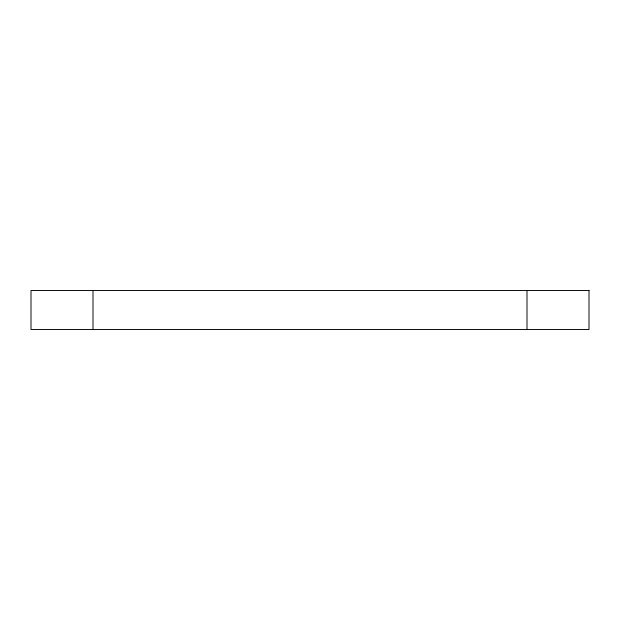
<?xml version="1.0" encoding="UTF-8"?>
<svg xmlns="http://www.w3.org/2000/svg" width="620" height="620" viewBox="0 0 620 620"><rect width="100%" height="100%" fill="white"/><g stroke="black" fill="none" stroke-linecap="round" stroke-linejoin="round"><path stroke-width="0.93" d="M527 290.47L527 329.53M93 290.47L93 329.53M589 290.47L31 290.47L31 329.53L589 329.53L589 290.47"/></g></svg>
